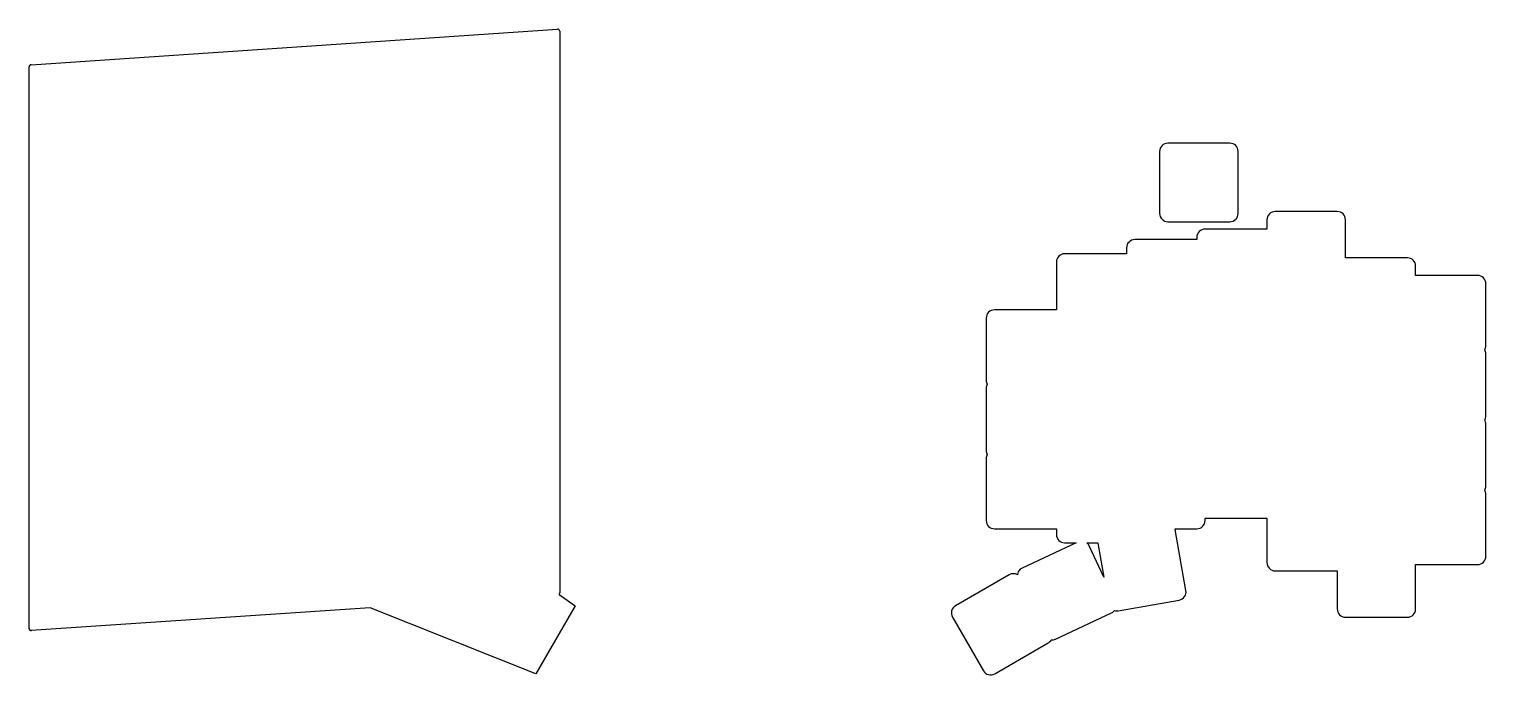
# Model space of a CAD drawing. Header units: millimetres. Extents: x 22 to 374, y -119 to 37.
import ezdxf

# ---------------------------------------------------------------- set-up
doc = ezdxf.new("R2010")
doc.units = ezdxf.units.MM

msp = doc.modelspace()

# ---------------------------------------------------------------- linework, layer by layer
for p, q in [((22.22, 28.53), (149.72, 37.13)), ((150.25, 36.64), (150.25, -99.36)), ((21.75, -107.97), (21.75, 28.03)), ((295.51, 7.52), (295.51, -7.48)), ((312.51, 9.52), (297.51, 9.52)), ((314.51, -7.48), (314.51, 7.52)), ((338.5, -7.03), (323.5, -7.03)), ((297.51, -9.48), (312.51, -9.48)), ((321.5, -9.03), (321.5, -11.28)), ((340.5, -18.25), (340.5, -9.03)), ((304.5, -13.83), (289.5, -13.83)), ((304.5, -13.28), (304.5, -13.83)), ((321.5, -11.28), (306.5, -11.28)), ((287.5, -17.23), (272.5, -17.23)), ((287.5, -15.83), (287.5, -17.23)), ((270.5, -19.23), (270.5, -30.83)), ((355.5, -18.25), (340.5, -18.25)), ((357.5, -22.5), (357.5, -20.25)), ((372.5, -22.5), (357.5, -22.5)), ((374.5, -39.5), (374.5, -24.5)), ((270.5, -30.83), (255.5, -30.83)), ((253.5, -32.83), (253.5, -47.83)), ((374.5, -56.5), (374.5, -41.5)), ((253.5, -49.83), (253.5, -64.83)), ((374.5, -73.5), (374.5, -58.5)), ((253.5, -66.83), (253.5, -81.83)), ((374.5, -90.5), (374.5, -75.5)), ((255.5, -83.83), (270.5, -83.83)), ((270.5, -83.83), (270.5, -85.23)), ((299.24, -83.83), (304.5, -83.83)), ((301.88, -98.77), (299.27, -83.99)), ((306.5, -81.28), (321.5, -81.28)), ((306.5, -81.83), (306.5, -81.28)), ((321.5, -81.28), (321.5, -92.03)), ((275.29, -87.23), (262.22, -93.33)), ((272.5, -87.23), (275.29, -87.23)), ((277.9, -87.23), (280.55, -87.23)), ((282.02, -95.57), (278.47, -87.95)), ((280.56, -87.29), (282.02, -95.57)), ((259.05, -94.97), (246.06, -102.47)), ((323.5, -94.03), (338.5, -94.03)), ((338.5, -94.03), (338.5, -103.25)), ((357.5, -92.5), (372.5, -92.5)), ((357.5, -103.25), (357.5, -92.5)), ((150.07, -99.74), (153.94, -102.47)), ((285.48, -103.69), (300.26, -101.08)), ((104.36, -102.93), (22.28, -108.46)), ((144.44, -118.93), (104.36, -102.93)), ((153.94, -102.47), (144.44, -118.93)), ((245.33, -105.2), (252.83, -118.2)), ((270.25, -110.55), (283.84, -104.21)), ((340.5, -105.25), (355.5, -105.25)), ((255.56, -118.93), (268.55, -111.43))]:
    msp.add_line(p, q)
for centre, radius, start, end in [((149.75, 36.64), 0.5, 0, 93.8599), ((22.25, 28.03), 0.5, 93.8599, 180), ((297.51, 7.52), 2, 90, 180), ((312.51, 7.52), 2, 0, 90), ((323.5, -9.03), 2, 90, 180), ((338.5, -9.03), 2, 0, 90), ((297.51, -7.48), 2, 180, 270), ((312.51, -7.48), 2, 270, 360), ((289.5, -15.83), 2, 90, 180), ((306.5, -13.28), 2, 90, 180), ((272.5, -19.23), 2, 90, 180), ((355.5, -20.25), 2, 0, 90), ((372.5, -24.5), 2, 0, 90), ((255.5, -32.83), 2, 90, 180), ((372.5, -39.5), 2, 330, 360), ((372.5, -41.5), 2, 0, 30), ((255.5, -47.83), 2, 180, 210), ((255.5, -49.83), 2, 150, 180), ((372.5, -56.5), 2, 330, 360), ((372.5, -58.5), 2, 0, 30), ((255.5, -64.83), 2, 180, 210), ((255.5, -66.83), 2, 150, 180), ((372.5, -73.5), 2, 330, 360), ((372.5, -75.5), 2, 0, 30), ((255.5, -81.83), 2, 180, 270), ((297.3, -84.34), 2, 10, 14.8204), ((304.5, -81.83), 2, 270, 360), ((272.5, -85.23), 2, 180, 270), ((276.66, -88.8), 2, 25, 51.6546), ((282.53, -86.95), 2, 188.1548, 190), ((372.5, -90.5), 2, 270, 360), ((260.05, -96.7), 2, 59.4534, 120), ((263.06, -95.14), 2, 115, 175.5466), ((323.5, -92.03), 2, 180, 270), ((299.91, -99.11), 2, 280, 10), ((149.75, -99.36), 0.5, 310.1143, 0), ((247.06, -104.2), 2, 120, 210), ((283, -102.39), 2, 295, 321.624), ((285.14, -101.72), 2, 253.376, 280), ((340.5, -103.25), 2, 180, 270), ((355.5, -103.25), 2, 270, 360), ((22.25, -107.97), 0.5, 180, 273.8599), ((267.55, -109.7), 2, 300, 328.9218), ((269.4, -108.73), 2, 266.0782, 295), ((254.56, -117.2), 2, 210, 300)]:
    msp.add_arc(centre, radius, start, end)

doc.saveas('drawing.dxf')
